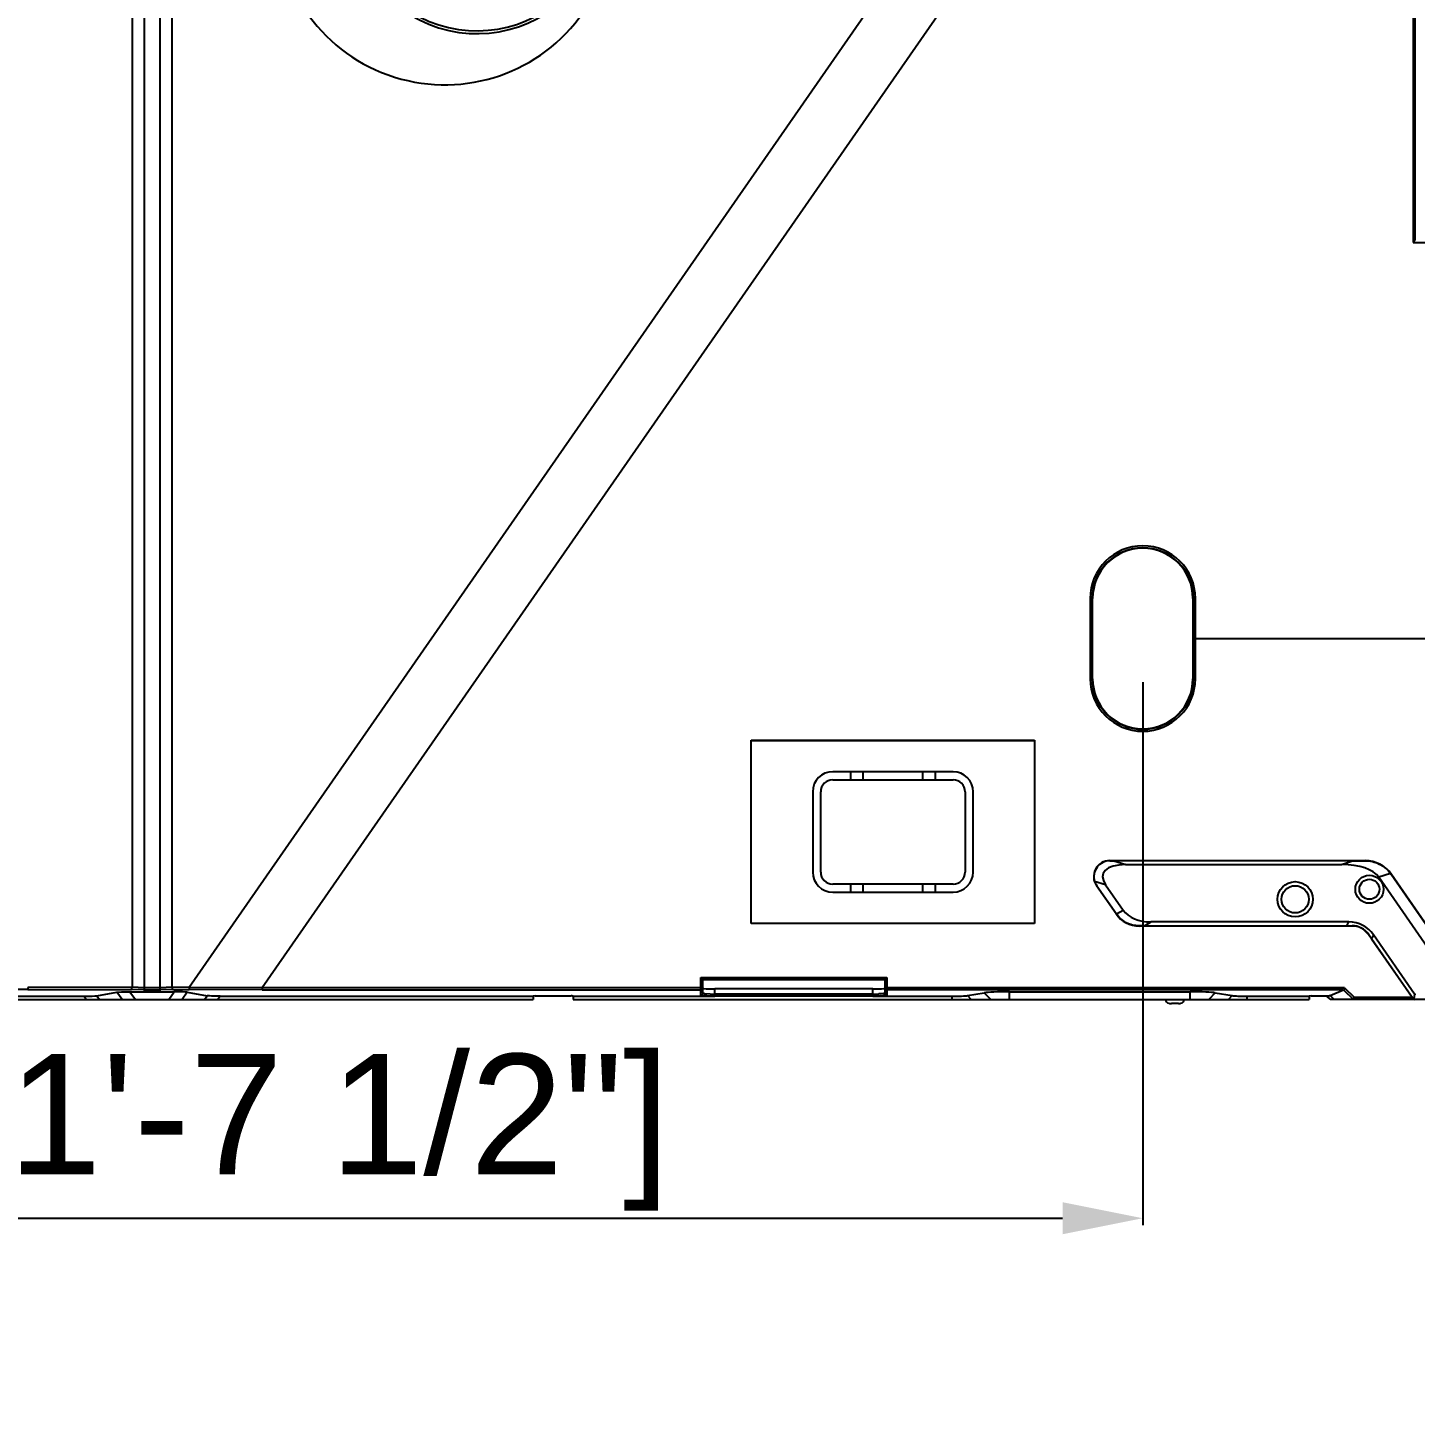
# Model space of a CAD drawing. Header units: millimetres. Extents: x 389 to 17466, y 310 to 5904.
# Drawn here: x 4818.5 to 5164.5, y 1050.6 to 1395.7 of the extents above; entities that cross this region are included whole.
import ezdxf

# ---------------------------------------------------------------- set-up
doc = ezdxf.new("R2010")
doc.units = ezdxf.units.MM
doc.layers.add('DIKE-5_20833-YOUDIM', color=7, linetype='Continuous')
doc.styles.get("Standard").update_dxf_attribs({"font": 'arial.ttf'})
doc.dimstyles.new('DIMSTYLE_14', dxfattribs={"dimtxt": 30, "dimasz": 20, "dimexe": 1.75, "dimexo": 0.875, "dimgap": 2, "dimtad": 1, "dimzin": 9, "dimdsep": 46, "dimtxsty": 'Standard', "dimblk": '_FILLED', "dimcen": 0.09, "dimadec": 0, "dimazin": 0, "dimtp": 0.05, "dimtm": 0.05, "dimtfac": 1, "dimtofl": 0, "dimtmove": 0, "dimatfit": 3, "dimldrblk": '_FILLED', "dimfxl": 1, "dimtolj": 1, "dimarcsym": 0})

# ---------------------------------------------------------------- blocks, each defined once
blk = doc.blocks.new('_FILLED')
at = {"color": 0, "linetype": 'ByBlock'}
blk.add_solid([(0, 0), (-1, 0.2), (-1, -0.2)], dxfattribs=at)
blk = doc.blocks.new('*D43')
at = {"layer": 'Defpoints', "color": 0, "linetype": 'Continuous', "transparency": 16777216}
for p in [(4602.54, 1233.48), (5096.54, 1233.48), (5096.54, 1098.98)]:
    blk.add_point(p, dxfattribs=at)
at = {"layer": 'DIKE-5_20833-YOUDIM', "color": 0, "linetype": 'Continuous', "lineweight": -2, "transparency": 16777216}
for p, q in [((4602.54, 1232.61), (4602.54, 1097.23)), ((5096.54, 1232.61), (5096.54, 1097.23)), ((4622.54, 1098.98), (5076.54, 1098.98))]:
    blk.add_line(p, q, dxfattribs=at)
at = {"layer": 'DIKE-5_20833-YOUDIM', "color": 0, "linetype": 'Continuous', "lineweight": -2, "transparency": 16777216, "xscale": 20, "yscale": 20, "zscale": 20, "rotation": 180}
blk.add_blockref('_FILLED', (4602.54, 1098.98), dxfattribs=at)
at = {"layer": 'DIKE-5_20833-YOUDIM', "color": 0, "linetype": 'Continuous', "lineweight": -2, "transparency": 16777216, "xscale": 20, "yscale": 20, "zscale": 20}
blk.add_blockref('_FILLED', (5096.54, 1098.98), dxfattribs=at)
at = {"layer": 'DIKE-5_20833-YOUDIM', "color": 0, "linetype": 'Continuous', "transparency": 16777216, "insert": (4849.54, 1120.4), "char_height": 30, "attachment_point": 5}
blk.add_mtext('\\A1;494 [1\'-7 1/2"]', dxfattribs=at)
blk = doc.blocks.new('*D44')
at = {"layer": 'Defpoints', "color": 0, "linetype": 'Continuous', "transparency": 16777216}
for p in [(5109.04, 1543.48), (5109.04, 1243.48), (5243.56, 1243.48)]:
    blk.add_point(p, dxfattribs=at)
at = {"layer": 'DIKE-5_20833-YOUDIM', "color": 0, "linetype": 'Continuous', "lineweight": -2, "transparency": 16777216}
for p, q in [((5109.91, 1543.48), (5245.31, 1543.48)), ((5243.56, 1523.48), (5243.56, 1263.48)), ((5109.91, 1243.48), (5245.31, 1243.48))]:
    blk.add_line(p, q, dxfattribs=at)
at = {"layer": 'DIKE-5_20833-YOUDIM', "color": 0, "linetype": 'Continuous', "lineweight": -2, "transparency": 16777216, "xscale": 20, "yscale": 20, "zscale": 20}
for p, rotation in [((5243.56, 1543.48), 90), ((5243.56, 1243.48), 270)]:
    blk.add_blockref('_FILLED', p, dxfattribs=dict(at, rotation=rotation))
at = {"layer": 'DIKE-5_20833-YOUDIM', "color": 0, "linetype": 'Continuous', "transparency": 16777216, "insert": (5222.14, 1393.48), "char_height": 30, "attachment_point": 5, "rotation": 90}
blk.add_mtext('\\A1;300 [11 3/4"]', dxfattribs=at)

msp = doc.modelspace()

# ---------------------------------------------------------------- linework, layer by layer
at = {"color": 7, "linetype": 'Continuous'}
for p, q in [((5166.5083, 1599.4733), (4858.792, 1156.5196)), ((5166.613, 1573.3329), (4876.9835, 1156.4148)), ((4844.5375, 1555.982), (4844.5375, 1156.5406)), ((4847.5375, 1553.9595), (4847.5375, 1156.4358)), ((4851.5375, 1156.4358), (4851.5375, 1553.9595)), ((4854.5375, 1156.5406), (4854.5375, 1555.982)), ((5163.9687, 1404.7547), (5163.9687, 1342.2094)), ((5164.468, 1342.7089), (5164.468, 1404.2552)), ((5163.9687, 1342.2094), (5164.3941, 1342.633)), ((5164.3941, 1342.633), (5164.3696, 1342.6052)), ((5163.9687, 1342.2094), (5167.0853, 1342.2094)), ((5083.4241, 1253.482), (5084.0375, 1253.482)), ((5083.4241, 1253.482), (5083.4241, 1233.482)), ((5083.9198, 1233.482), (5083.9198, 1253.482)), ((5084.0375, 1233.482), (5084.0375, 1253.482)), ((5109.0375, 1253.482), (5109.6509, 1253.482)), ((5109.0375, 1253.482), (5109.0375, 1233.482)), ((5109.1553, 1253.482), (5109.1553, 1233.482)), ((5109.6509, 1233.482), (5109.6509, 1253.482)), ((5084.0375, 1233.482), (5083.4241, 1233.482)), ((5109.6509, 1233.482), (5109.0375, 1233.482)), ((4998.8938, 1218.1258), (5069.5813, 1218.1258)), ((4998.9375, 1218.082), (4998.8938, 1218.1258)), ((4998.8938, 1172.4383), (4998.8938, 1218.1258)), ((4998.9375, 1218.082), (5069.5375, 1218.082)), ((4998.9375, 1172.482), (4998.9375, 1218.082)), ((5069.5375, 1218.082), (5069.5813, 1218.1258)), ((5069.5375, 1218.082), (5069.5375, 1172.482)), ((5069.5813, 1218.1258), (5069.5813, 1172.4383)), ((5049.2375, 1210.282), (5019.2375, 1210.282)), ((5019.2375, 1208.282), (5049.2375, 1208.282)), ((5023.7375, 1208.282), (5023.7375, 1210.282)), ((5026.7375, 1210.282), (5026.7375, 1208.282)), ((5041.7375, 1208.282), (5041.7375, 1210.282)), ((5044.7375, 1210.282), (5044.7375, 1208.282)), ((5014.2375, 1205.282), (5014.2375, 1185.282)), ((5016.2375, 1185.282), (5016.2375, 1205.282)), ((5052.2375, 1205.282), (5052.2375, 1185.282)), ((5054.2375, 1185.282), (5054.2375, 1205.282)), ((5088.2896, 1188.1313), (5151.9662, 1188.1313)), ((5088.2896, 1188.0777), (5088.2896, 1188.1313)), ((5148.8424, 1188.0761), (5089.3472, 1188.0761)), ((5089.3472, 1188.0761), (5092.3032, 1187.1313)), ((5092.3032, 1187.1313), (5146.0481, 1187.1313)), ((5146.0481, 1187.1313), (5148.8424, 1188.0761)), ((5151.9662, 1188.1313), (5151.9662, 1188.084)), ((5158.2805, 1184.956), (5155.3835, 1183.9766)), ((5169.0375, 1164.3084), (5155.3835, 1183.9766)), ((5158.4941, 1184.6631), (5158.5378, 1184.6935)), ((5169.2212, 1169.211), (5158.4941, 1184.6631)), ((5169.0375, 1169.5691), (5158.5378, 1184.6935)), ((5049.2375, 1182.282), (5019.2375, 1182.282)), ((5019.2375, 1180.282), (5049.2375, 1180.282)), ((5023.7375, 1180.282), (5023.7375, 1182.282)), ((5026.7375, 1182.282), (5026.7375, 1180.282)), ((5041.7375, 1180.282), (5041.7375, 1182.282)), ((5044.7375, 1182.282), (5044.7375, 1180.282)), ((5087.2804, 1182.0779), (5084.527, 1182.9579)), ((5085.0037, 1181.8503), (5085.0479, 1181.8809)), ((5089.8733, 1174.8358), (5085.0037, 1181.8503)), ((5085.0479, 1181.8809), (5089.9454, 1174.8263)), ((5087.2804, 1182.0779), (5091.663, 1175.7649)), ((5089.8733, 1174.8358), (5089.9454, 1174.8263)), ((5089.9454, 1174.8263), (5091.663, 1175.7649)), ((5098.6605, 1172.8277), (5097.0162, 1171.883)), ((5147.9292, 1172.8277), (5098.6605, 1172.8277)), ((5147.435, 1171.883), (5147.9292, 1172.8277)), ((4998.9375, 1172.482), (4998.8938, 1172.4383)), ((5069.5813, 1172.4383), (4998.8938, 1172.4383)), ((5069.5375, 1172.482), (4998.9375, 1172.482)), ((5069.5375, 1172.482), (5069.5813, 1172.4383)), ((5095.6235, 1171.8277), (5095.6235, 1171.8797)), ((5148.7078, 1171.8277), (5095.6235, 1171.8277)), ((5097.0162, 1171.883), (5147.435, 1171.883)), ((5148.7078, 1171.8882), (5148.7078, 1171.8277)), ((5152.8151, 1169.6791), (5152.8648, 1169.7136)), ((5163.7123, 1153.982), (5152.8151, 1169.6791)), ((5154.0806, 1169.6097), (5153.5864, 1168.665)), ((5164.3179, 1154.8633), (5154.0806, 1169.6097)), ((5153.5864, 1168.665), (5163.9479, 1153.7396)), ((4986.3375, 1158.982), (5032.7375, 1158.982)), ((4986.8375, 1158.482), (4986.3375, 1158.982)), ((4986.3375, 1154.5455), (4986.3375, 1158.982)), ((5032.2375, 1158.482), (5032.7375, 1158.982)), ((5032.7375, 1158.982), (5032.7375, 1154.5455)), ((4818.5652, 1156.0391), (4800.5652, 1155.9343)), ((4844.5375, 1156.5406), (4818.5375, 1156.5385)), ((4818.5378, 1156.5385), (4818.5479, 1156.1217)), ((4818.5652, 1156.0391), (4844.3861, 1156.0391)), ((4843.9899, 1155.4324), (4855.0681, 1155.4324)), ((4844.0069, 1155.4324), (4845.3726, 1153.482)), ((4847.3861, 1155.9343), (4844.3861, 1156.0391)), ((4847.5375, 1156.4358), (4844.5375, 1156.5406)), ((4847.3861, 1155.9343), (4851.6889, 1155.9343)), ((4851.5375, 1156.4358), (4847.5375, 1156.4358)), ((4854.5375, 1156.5406), (4851.5375, 1156.4358)), ((4854.6889, 1156.0391), (4851.6889, 1155.9343)), ((4853.7024, 1153.482), (4855.0681, 1155.4324)), ((4858.7921, 1156.5196), (4854.5375, 1156.5406)), ((4854.6889, 1156.0391), (4858.7647, 1156.0391)), ((4876.9562, 1155.9343), (4858.7647, 1156.0391)), ((4858.792, 1156.5196), (4858.7813, 1156.1141)), ((4876.9835, 1156.4148), (4858.792, 1156.5196)), ((4876.9562, 1155.9343), (4986.3375, 1155.9343)), ((4876.9835, 1156.4148), (4876.9728, 1156.0093)), ((4958.7975, 1156.4331), (4876.9835, 1156.4148)), ((4986.3375, 1156.4336), (4958.7975, 1156.4331)), ((4986.3375, 1156.4336), (4986.8375, 1156.4336)), ((4986.3375, 1155.9343), (4986.4954, 1155.9598)), ((4986.8375, 1158.482), (5032.2375, 1158.482)), ((4986.8375, 1155.0448), (4986.8375, 1158.482)), ((5029.2375, 1156.1916), (4989.8375, 1156.1916)), ((4989.8375, 1154.362), (4989.8375, 1156.1916)), ((5029.2375, 1154.362), (5029.2375, 1156.1916)), ((5032.2375, 1158.482), (5032.2375, 1155.0448)), ((5146.8176, 1156.4336), (5032.2375, 1156.4336)), ((5032.5715, 1155.9626), (5032.7375, 1155.9344)), ((5146.6134, 1155.9352), (5032.7375, 1155.9344)), ((5063.318, 1155.4324), (5108.3159, 1155.4324)), ((5063.318, 1153.482), (5063.318, 1155.4324)), ((5108.3159, 1153.482), (5108.3159, 1155.4324)), ((5143.2606, 1154.5079), (5146.6134, 1155.9352)), ((5146.6134, 1155.9352), (5149.102, 1153.482)), ((5146.8184, 1156.4328), (5146.6481, 1156.0193)), ((5146.8176, 1156.4336), (5149.307, 1153.982)), ((4754.5375, 1154.3263), (4832.5508, 1154.3263)), ((4754.5375, 1153.482), (4944.5375, 1153.482)), ((4833.142, 1153.482), (4832.5508, 1154.3263)), ((4835.783, 1154.4549), (4840.7747, 1155.3038)), ((4835.783, 1154.4549), (4836.4643, 1153.482)), ((4842.0503, 1153.482), (4840.7747, 1155.3038)), ((4858.3003, 1155.3038), (4857.0248, 1153.482)), ((4858.3003, 1155.3038), (4863.292, 1154.4549)), ((4862.6108, 1153.482), (4863.292, 1154.4549)), ((4866.5242, 1154.3263), (4865.9331, 1153.482)), ((4866.5073, 1154.3263), (4944.5375, 1154.3263)), ((4944.5375, 1154.3263), (4944.5375, 1153.482)), ((4945.0375, 1154.3869), (4954.0375, 1154.3869)), ((4954.5375, 1154.3263), (4989.8375, 1154.3263)), ((4954.5375, 1154.3263), (4954.5375, 1153.482)), ((4954.5375, 1153.482), (5138.0375, 1153.482)), ((4986.4422, 1154.5009), (4986.3375, 1154.5455)), ((4988.7134, 1154.8747), (4987.2377, 1154.9532)), ((4989.8375, 1154.362), (4987.8798, 1154.3934)), ((5029.2375, 1154.8613), (4989.8375, 1154.8613)), ((5029.2375, 1154.362), (4989.8375, 1154.362)), ((5031.1923, 1154.3933), (5029.2375, 1154.362)), ((5029.2375, 1154.3263), (5049.0365, 1154.3263)), ((5032.2903, 1154.8215), (5032.2375, 1155.0448)), ((5049.0365, 1153.482), (5049.0365, 1154.3263)), ((5052.8045, 1154.4722), (5057.0161, 1155.1884)), ((5052.8045, 1154.4722), (5053.7349, 1153.482)), ((5058.6195, 1153.482), (5057.0161, 1155.1884)), ((5103.0375, 1152.5678), (5103.0375, 1152.5992)), ((5104.0375, 1152.482), (5103.6715, 1152.482)), ((5104.0375, 1152.482), (5104.0375, 1152.5992)), ((5105.0375, 1152.5992), (5105.0375, 1152.482)), ((5105.4035, 1152.482), (5105.0375, 1152.482)), ((5106.0375, 1152.5992), (5106.0375, 1152.5678)), ((5114.6178, 1155.1884), (5113.0143, 1153.482)), ((5114.6178, 1155.1884), (5118.8293, 1154.4722)), ((5117.8989, 1153.482), (5118.8293, 1154.4722)), ((5122.5974, 1154.3263), (5138.0375, 1154.3263)), ((5122.5974, 1153.482), (5122.5974, 1154.3263)), ((5138.0375, 1154.3263), (5138.0375, 1153.482)), ((5138.5375, 1154.3869), (5142.1345, 1154.3869)), ((5142.1345, 1154.3869), (5143.3469, 1153.482)), ((5143.2606, 1154.5079), (5144.2709, 1153.482)), ((5164.2833, 1153.482), (5143.3469, 1153.482)), ((5163.7123, 1153.982), (5149.307, 1153.982)), ((5163.9033, 1153.689), (5163.7123, 1153.982)), ((5164.2833, 1153.482), (5163.9033, 1153.689)), ((5164.0817, 1153.6739), (5163.9479, 1153.7396)), ((5164.3179, 1154.8633), (5164.0817, 1153.6739)), ((5164.0817, 1153.6739), (5164.4297, 1153.482)), ((5164.3179, 1154.8633), (5164.6128, 1154.8886)), ((5169.2375, 1153.482), (5164.4297, 1153.482))]:
    msp.add_line(p, q, dxfattribs=at)
for centre, radius in [((5153.0375, 1180.982), 3.5), ((5153.0375, 1180.982), 2.5), ((5134.5375, 1178.482), 4.4), ((5134.5375, 1178.482), 3.4)]:
    msp.add_circle(centre, radius, dxfattribs=at)
for centre, radius, start, end in [((4930.5398, 1426.2919), 31.3023, 179.969469, 324.581247), ((5096.5375, 1253.482), 13.1134, 0, 180), ((5096.5375, 1253.482), 12.6177, 0, 180), ((5096.5375, 1253.482), 12.5, 0, 180), ((5096.5375, 1233.482), 13.1134, 180, 0), ((5096.5375, 1233.482), 12.6177, 180, 0), ((5096.5375, 1233.482), 12.5, 180, 0), ((5019.2375, 1205.282), 5, 90, 180), ((5019.2375, 1205.282), 3, 90, 180), ((5049.2375, 1205.282), 5, 0, 90), ((5049.2375, 1205.282), 3, 0, 90), ((5088.2896, 1184.1313), 4, 90, 214.769141), ((5151.9662, 1180.1313), 8, 34.769141, 90), ((5019.2375, 1185.282), 5, 180, 270), ((5019.2375, 1185.282), 3, 180, 270), ((5049.2375, 1185.282), 5, 270, 0), ((5049.2375, 1185.282), 3, 270, 0), ((5095.6235, 1178.8277), 7, 214.769141, 270), ((5148.7078, 1166.8277), 5, 34.769141, 90), ((4989.8182, 1200.5148), 45.6535, 268.613355, 270.024291), ((5029.2426, 1202.5299), 47.6686, 269.99393, 270.86382), ((5029.3948, 1193.5692), 38.7066, 270.838437, 271.972668), ((5030.215, 1183.0008), 28.6242, 271.95675, 273.223076), ((5103.5375, 1153.982), 1.5, 199.514892, 250.528779), ((5103.628, 1154.0814), 1.5955, 248.278291, 253.963451), ((5103.6284, 1154.0827), 1.5969, 248.645504, 253.961979), ((5103.6378, 1154.1147), 1.6302, 253.956904, 256.590654), ((5103.6458, 1154.1485), 1.6649, 256.592712, 259.775549), ((5103.655, 1154.2005), 1.7178, 259.782, 263.210437), ((5103.6619, 1154.2567), 1.7743, 263.203451, 265.267217), ((5103.6702, 1154.3722), 1.8901, 265.304598, 270.03946), ((5105.4048, 1154.3722), 1.8901, 269.96054, 274.695402), ((5105.4132, 1154.2566), 1.7743, 274.732754, 276.796568), ((5105.4201, 1154.2006), 1.7178, 276.78959, 280.217981), ((5105.4293, 1154.1484), 1.6649, 280.224429, 283.40731), ((5105.4372, 1154.1147), 1.6302, 283.409364, 286.043074), ((5105.447, 1154.0814), 1.5955, 286.036536, 291.721723), ((5105.4466, 1154.0827), 1.5969, 286.038035, 291.354581), ((5105.5375, 1153.982), 1.5, 289.471221, 340.485108)]:
    msp.add_arc(centre, radius, start, end, dxfattribs=at)
for centre, major_axis, ratio, start_param, end_param in [((4930.5376, 1426.2849), (-26.2808, 18.257), 1, 0.6071548, 3.14159164), ((4922.5375, 1423.5327), (23.9624, 34.4935), 1, -4.1052343, -1.57079705), ((5098.0885, 1181.1221), (11.4657, -3.6644), 0.41538439, 2.22660188, 3.63765615), ((5075.2908, 1188.4082), (17.2595, -0.2706), 0.01116518, -0.71780381, -0.61890142), ((5136.2038, 1176.3147), (-19.6887, -6.6565), 0.43303508, -3.01733312, -2.23367946), ((5172.7605, 1188.674), (29.5148, 0.4846), 0.0118661, -2.5157867, -2.35276559), ((5152.0782, 1180.2091), (6.4158, 4.454), 0.99984756, 0, 0.04641862), ((5088.2068, 1184.0739), (3.1589, 2.193), 0.99965697, 2.82910511, 3.14159265), ((5104.4532, 1183.6444), (13.0365, 7.4902), 0.59859988, -3.09043031, -2.33570063), ((5146.1881, 1162.0111), (5.2207, 9.9798), 0.79908676, -0.39594924, 0.39594924), ((5082.9421, 1171.2851), (18.8303, 0.4471), 0.0210829, 0.72612551, 0.83141997), ((5151.6652, 1172.4809), (10.2818, 0.2467), 0.05297186, -1.99608765, -1.8638185), ((5151.6652, 1172.4809), (-5.6608, 8.5867), 0.05297186, -4.4193668, -4.28709766), ((4852.3187, 1155.0413), (6.22, 0.1734), 0.05635416, 0.27613381, 1.11135989), ((4989.8375, 1156.2439), (3, 0), 0.01745506, 3.14159265, 4.71238898), ((5029.2375, 1156.2439), (3, 0), 0.01745506, -1.57079633, 0), ((5063.318, 1155.0863), (6.5952, 0), 0.0524799, 1.57079633, 2.8422436), ((5108.3159, 1155.0863), (6.5952, 0), 0.0524799, 0.29934906, 1.57079633), ((4829.8014, 1154.7174), (6.22, -0.1734), 0.05635416, -1.11135989, -0.27613381), ((4945.0375, 1154.3607), (0.5, 0), 0.05240778, 1.57079633, 3.14159265), ((4954.0375, 1154.3607), (0.5, 0), 0.05240778, 0, 1.57079633), ((5049.0365, 1154.5332), (3.9434, 0), 0.0524799, -1.57079633, -0.29934906), ((5122.5974, 1154.5332), (3.9434, 0), 0.0524799, -2.8422436, -1.57079633), ((5138.5375, 1154.3607), (0.5, 0), 0.05240778, 1.57079633, 3.14159265), ((5139.3469, 1154.5332), (3.9434, 0), 0.0524799, -0.78569322, -0.12266124)]:
    msp.add_ellipse(centre, major_axis=major_axis, ratio=ratio, start_param=start_param, end_param=end_param, dxfattribs=at)
for points, knots in [([(5088.2896, 1188.0777), (5087.1061, 1188.0811), (5084.6056, 1186.8385), (5084.183, 1184.0929), (5084.527, 1182.9579)], [0, 0, 0, 0, 0.49949128, 1, 1, 1, 1]), ([(5151.9662, 1188.084), (5153.1723, 1188.0896), (5155.6209, 1187.521), (5157.5471, 1185.9142), (5158.2805, 1184.956)], [0, 0, 0, 0, 0.4998784, 1, 1, 1, 1]), ([(5095.6235, 1171.8797), (5094.5263, 1171.8748), (5092.2954, 1172.4123), (5090.5785, 1173.929), (5089.9455, 1174.8264)], [0, 0, 0, 0, 0.49977386, 1, 1, 1, 1]), ([(5152.8648, 1169.7136), (5152.4102, 1170.3798), (5151.1605, 1171.5163), (5149.5144, 1171.8947), (5148.7078, 1171.8882)], [0, 0, 0, 0, 0.50000317, 1, 1, 1, 1]), ([(4840.7747, 1155.3038), (4840.9237, 1155.3291), (4841.9935, 1155.4298), (4843.068, 1155.4324), (4843.9899, 1155.4324)], [0, 0, 0, 0, 0.14088895, 1, 1, 1, 1]), ([(4844.3861, 1156.0391), (4844.4058, 1156.0425), (4844.5323, 1156.1369), (4844.5259, 1156.3223), (4844.5004, 1156.4473)], [0, 0, 0, 0, 0.13531492, 1, 1, 1, 1]), ([(4847.5377, 1156.4358), (4847.5368, 1156.3782), (4847.5093, 1156.2686), (4847.5711, 1156.019), (4847.4258, 1156.0465), (4847.4171, 1156.0697)], [0, 0, 0, 0, 0.36776644, 0.84168512, 1, 1, 1, 1]), ([(4851.6889, 1155.9343), (4851.6692, 1155.9377), (4851.5427, 1156.0321), (4851.5491, 1156.2175), (4851.5747, 1156.3425)], [0, 0, 0, 0, 0.13531492, 1, 1, 1, 1]), ([(4854.5392, 1156.5406), (4854.54, 1156.4835), (4854.5662, 1156.376), (4854.505, 1156.1235), (4854.6478, 1156.1571), (4854.6567, 1156.1805)], [0, 0, 0, 0, 0.36669153, 0.8389546, 1, 1, 1, 1]), ([(4986.4967, 1155.9546), (4986.5838, 1155.9758), (4986.7889, 1156.0337), (4986.758, 1156.2652), (4986.7065, 1156.3304)], [0, 0, 0, 0, 0.51918013, 1, 1, 1, 1]), ([(4866.5073, 1154.3263), (4866.1491, 1154.3263), (4865.0779, 1154.343), (4863.9966, 1154.3351), (4863.292, 1154.4549)], [0, 0, 0, 0, 0.33388247, 1, 1, 1, 1]), ([(4986.3375, 1154.5455), (4986.4565, 1154.5455), (4986.7207, 1154.5559), (4986.7705, 1154.8651), (4986.7086, 1154.9437)], [0, 0, 0, 0, 0.54336756, 1, 1, 1, 1]), ([(4987.8798, 1154.3934), (4987.7145, 1154.3992), (4987.2353, 1154.4236), (4986.7508, 1154.4363), (4986.4422, 1154.5009)], [0, 0, 0, 0, 0.34403624, 1, 1, 1, 1]), ([(4987.2377, 1154.9532), (4987.1377, 1154.9639), (4987.0391, 1154.9903), (4986.8375, 1155.0074), (4986.8375, 1155.0448)], [0, 0, 0, 0, 0.72902022, 1, 1, 1, 1]), ([(5032.2375, 1155.0448), (5032.2374, 1155.0069), (5032.0354, 1154.9898), (5031.6213, 1154.9044), (5031.096, 1154.8985), (5030.7272, 1154.8856)], [0, 0, 0, 0, 0.07453545, 0.27456725, 1, 1, 1, 1]), ([(5032.7375, 1154.5455), (5032.737, 1154.4636), (5032.2563, 1154.5087), (5032.0503, 1154.4349), (5031.8243, 1154.4219)], [0, 0, 0, 0, 0.26555749, 1, 1, 1, 1]), ([(5104.0375, 1152.5992), (5104.2031, 1152.5772), (5104.5375, 1152.5585), (5104.872, 1152.5772), (5105.0375, 1152.5992)], [0, 0, 0, 0, 0.5, 1, 1, 1, 1]), ([(5149.101, 1153.482), (5149.0257, 1153.5632), (5148.813, 1153.828), (5149.1696, 1153.982), (5149.307, 1153.982)], [0, 0, 0, 0, 0.44627516, 1, 1, 1, 1])]:
    msp.add_open_spline(points, degree=3, knots=knots, dxfattribs=at)
for points in [[(5032.2375, 1156.4336), (5032.2375, 1156.257), (5032.3884, 1155.9501), (5032.5547, 1156.0094)], [(5032.7375, 1154.5455), (5032.5673, 1154.5455), (5032.2813, 1154.6507), (5032.3063, 1154.8191)]]:
    msp.add_open_spline(points, degree=3, dxfattribs=at)

# ---------------------------------------------------------------- dimensions: what is measured, and where the dimension line sits
at = {"layer": 'DIKE-5_20833-YOUDIM', "linetype": 'Continuous'}
dim = msp.add_linear_dim(base=(5243.5633, 1243.482), p1=(5109.0375, 1543.482), p2=(5109.0375, 1243.482), angle=90, dimstyle='DIMSTYLE_14', override={"dimpost": '<>', "dimtol": 0, "dimtp": 0.08, "dimtm": 0.08}, dxfattribs=at)
dim.commit()
dim.dimension.update_dxf_attribs({"geometry": '*D44', "text_midpoint": (5222.1431, 1393.482)})
dim = msp.add_linear_dim(base=(5096.5375, 1098.981), p1=(4602.5375, 1233.482), p2=(5096.5375, 1233.482), dimstyle='DIMSTYLE_14', override={"dimpost": '<>', "dimtol": 0, "dimtp": 0.08, "dimtm": 0.08}, dxfattribs=at)
dim.commit()
dim.dimension.update_dxf_attribs({"geometry": '*D43', "text_midpoint": (4849.5375, 1120.4012)})

doc.saveas('drawing.dxf')
